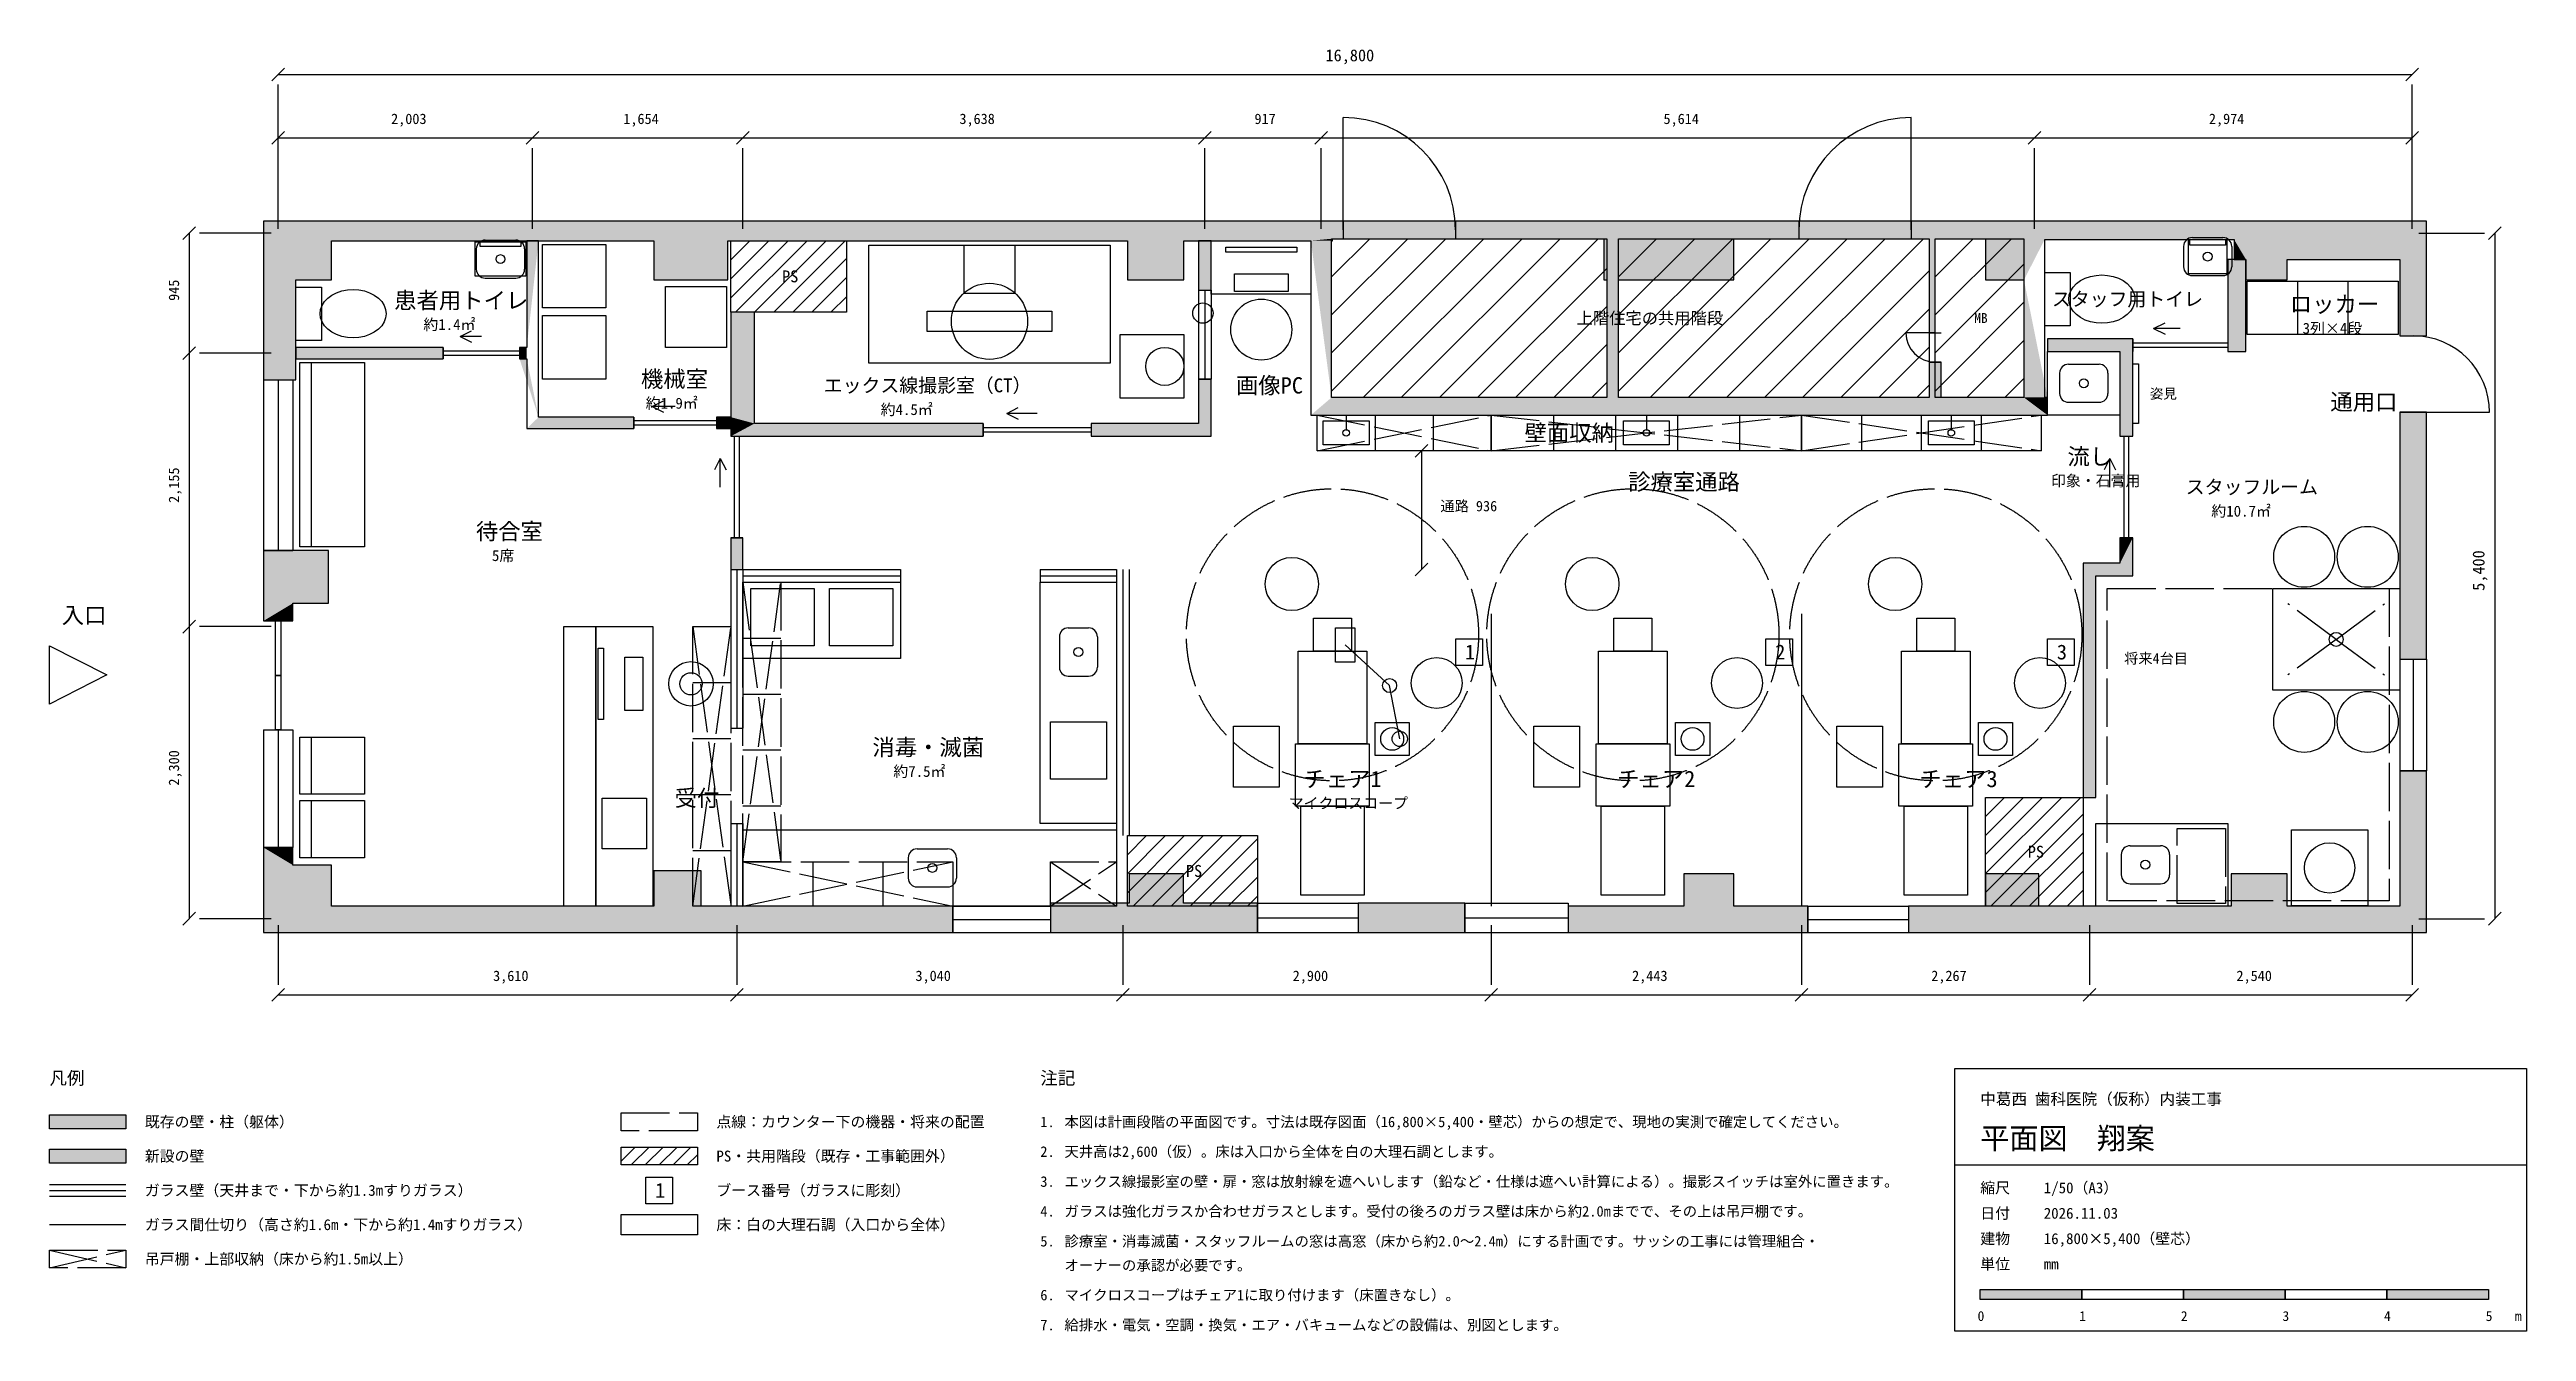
# Model space of a CAD drawing. Extents: x -1800 to 17700, y -3251 to 6846.
import ezdxf

# ---------------------------------------------------------------- set-up
doc = ezdxf.new("R2010")
doc.units = 0
doc.header["$LTSCALE"] = 300
doc.linetypes.add('DASHED', pattern=[1.524, 1.27, -0.254])
for name, color, linetype in [('DIMENSION', 1, 'CONTINUOUS'), ('DOOR', 3, 'CONTINUOUS'), ('EQUIPMENT', 6, 'CONTINUOUS'), ('FURNITURE', 5, 'CONTINUOUS'), ('FUTURE', 8, 'DASHED'), ('GLASS', 4, 'CONTINUOUS'), ('NOTE', 7, 'CONTINUOUS'), ('PS_COMMON', 8, 'CONTINUOUS'), ('ROOM_NAME', 7, 'CONTINUOUS'), ('UPPER_CABINET', 5, 'DASHED'), ('WALL_EXISTING', 7, 'CONTINUOUS'), ('WALL_EXISTING_FILL', 8, 'CONTINUOUS'), ('WALL_NEW', 7, 'CONTINUOUS'), ('WALL_NEW_FILL', 254, 'CONTINUOUS'), ('WINDOW', 4, 'CONTINUOUS')]:
    doc.layers.add(name, color=color, linetype=linetype)
doc.styles.get("Standard").update_dxf_attribs({"font": 'msgothic.ttc'})

msp = doc.modelspace()

# ---------------------------------------------------------------- linework, layer by layer
at = {"layer": 'DIMENSION'}
for p, q in [((-50, 6600), (50, 6700)), ((0, 6650), (16800, 6650)), ((16750, 6600), (16850, 6700)), ((0, 5434), (0, 6570)), ((16800, 5434), (16800, 6570)), ((-50, 6100), (50, 6200)), ((0, 6150), (2003, 6150)), ((0, 5434), (0, 6070)), ((1953, 6100), (2053, 6200)), ((2003, 6150), (3657, 6150)), ((2003, 5434), (2003, 6070)), ((3607, 6100), (3707, 6200)), ((3657, 6150), (7295, 6150)), ((3657, 5434), (3657, 6070)), ((7245, 6100), (7345, 6200)), ((7295, 6150), (8212, 6150)), ((7295, 5434), (7295, 6070)), ((8162, 6100), (8262, 6200)), ((8212, 6150), (13826, 6150)), ((8212, 5434), (8212, 6070)), ((13776, 6100), (13876, 6200)), ((13826, 6150), (16800, 6150)), ((13826, 5434), (13826, 6070)), ((16750, 6100), (16850, 6200)), ((16800, 5434), (16800, 6070)), ((-750, 5350), (-650, 5450)), ((-700, 5400), (-700, 4455)), ((-56, 5400), (-620, 5400)), ((16852, 5400), (17370, 5400)), ((17400, 5350), (17500, 5450)), ((17450, 5400), (17450, 0)), ((-750, 4405), (-650, 4505)), ((-700, 4455), (-700, 2300)), ((-56, 4455), (-620, 4455)), ((8950, 3636), (9050, 3736)), ((9000, 3686), (9000, 2750)), ((8950, 2700), (9050, 2800)), ((-750, 2250), (-650, 2350)), ((-700, 2300), (-700, 0)), ((-56, 2300), (-620, 2300)), ((-750, -50), (-650, 50)), ((-56, 0), (-620, 0)), ((16852, 0), (17370, 0)), ((17400, -50), (17500, 50)), ((0, -50), (0, -520)), ((3610, -50), (3610, -520)), ((6650, -50), (6650, -520)), ((9550, -50), (9550, -520)), ((11993, -50), (11993, -520)), ((14260, -50), (14260, -520)), ((16800, -50), (16800, -520)), ((-50, -650), (50, -550)), ((3560, -650), (3660, -550)), ((6600, -650), (6700, -550)), ((9500, -650), (9600, -550)), ((11943, -650), (12043, -550)), ((14210, -650), (14310, -550)), ((16750, -650), (16850, -550)), ((0, -600), (3610, -600)), ((3610, -600), (6650, -600)), ((6650, -600), (9550, -600)), ((9550, -600), (11993, -600)), ((11993, -600), (14260, -600)), ((14260, -600), (16800, -600))]:
    msp.add_line(p, q, dxfattribs=at)
at = {"layer": 'DOOR'}
for p, q in [((8383, 5425), (8383, 6311)), ((12857, 5425), (12857, 6310)), ((8383, 5494), (8383, 5356)), ((9269, 5494), (9269, 5356)), ((11972, 5494), (11972, 5356)), ((12857, 5494), (12857, 5356)), ((14765, 4648), (14855, 4693)), ((1300, 4500), (1300, 4410)), ((1432, 4585), (1522, 4630)), ((1600, 4585), (1432, 4585)), ((1432, 4585), (1522, 4540)), ((1900, 4500), (1900, 4410)), ((13045, 4614), (12814, 4614)), ((12998, 4614), (13092, 4614)), ((14600, 4568), (14600, 4468)), ((14600, 4536), (15350, 4536)), ((14600, 4500), (14600, 4536)), ((15350, 4500), (14600, 4500)), ((14975, 4648), (14765, 4648)), ((14765, 4648), (14855, 4603)), ((15350, 4568), (15350, 4468)), ((15350, 4536), (15350, 4500)), ((16702, 4591), (16912, 4591)), ((1300, 4473), (1900, 4473)), ((1300, 4437), (1300, 4473)), ((1900, 4437), (1300, 4437)), ((1900, 4473), (1900, 4437)), ((12998, 4383), (13092, 4383)), ((2800, 3950), (2800, 3860)), ((2800, 3923), (3450, 3923)), ((2800, 3887), (2800, 3923)), ((2943, 4035), (3033, 4080)), ((3125, 4035), (2943, 4035)), ((2943, 4035), (3033, 3990)), ((3450, 3950), (3450, 3860)), ((3450, 3923), (3450, 3887)), ((5550, 3900), (5550, 3800)), ((5737, 3980), (5827, 4025)), ((5975, 3980), (5737, 3980)), ((5737, 3980), (5827, 3935)), ((6400, 3900), (6400, 3800)), ((16702, 3989), (16912, 3989)), ((16807, 3989), (17409, 3989)), ((3450, 3887), (2800, 3887)), ((3564, 3800), (3657, 3800)), ((3592, 3800), (3628, 3800)), ((3592, 3000), (3592, 3800)), ((3628, 3800), (3628, 3000)), ((5550, 3868), (6400, 3868)), ((5550, 3832), (5550, 3868)), ((6400, 3832), (5550, 3832)), ((6400, 3868), (6400, 3832)), ((14500, 3800), (14600, 3800)), ((14532, 3800), (14568, 3800)), ((14532, 3000), (14532, 3800)), ((14568, 3800), (14568, 3000)), ((3480, 3624), (3436, 3534)), ((3480, 3400), (3480, 3624)), ((3480, 3624), (3526, 3534)), ((14420, 3624), (14375, 3534)), ((14420, 3400), (14420, 3624)), ((14420, 3624), (14465, 3534)), ((3564, 3000), (3657, 3000)), ((3628, 3000), (3592, 3000)), ((14500, 3000), (14600, 3000)), ((14568, 3000), (14532, 3000)), ((4900, 2750), (4900, 2650)), ((6000, 2750), (6000, 2650)), ((-116, 2345), (116, 2345)), ((-20, 2345), (20, 2345)), ((-20, 1916), (-20, 2345)), ((20, 2345), (20, 1916)), ((20, 1916), (-20, 1916)), ((-20, 1916), (20, 1916)), ((-20, 1488), (-20, 1916)), ((20, 1916), (20, 1488)), ((-116, 1488), (116, 1488)), ((20, 1488), (-20, 1488)), ((3564, 1500), (3657, 1500)), ((3564, 750), (3657, 750))]:
    msp.add_line(p, q, dxfattribs=at)
for centre, radius, start, end in [((8383, 5425), 886, 0, 90), ((12857, 5425), 885, 90, 180), ((13045, 4614), 231, 180, 270), ((16807, 3989), 602, 0, 90)]:
    msp.add_arc(centre, radius, start, end, dxfattribs=at)
at = {"layer": 'EQUIPMENT'}
for p, q in [((2080, 5310), (2580, 5310)), ((2080, 4810), (2080, 5310)), ((2580, 5310), (2580, 4810)), ((3050, 4980), (3530, 4980)), ((3050, 4500), (3050, 4980)), ((3530, 4980), (3530, 4500)), ((2580, 4810), (2080, 4810)), ((2080, 4750), (2580, 4750)), ((2080, 4250), (2080, 4750)), ((2580, 4750), (2580, 4250)), ((3530, 4500), (3050, 4500)), ((6630, 4100), (6630, 4600)), ((6630, 4600), (7130, 4600)), ((7130, 4600), (7130, 4100)), ((2580, 4250), (2080, 4250)), ((7130, 4100), (6630, 4100)), ((3720, 2600), (4220, 2600)), ((3720, 2150), (3720, 2600)), ((4220, 2600), (4220, 2150)), ((4340, 2600), (4840, 2600)), ((4340, 2150), (4340, 2600)), ((4840, 2600), (4840, 2150)), ((8150, 2106), (8150, 2366)), ((8150, 2366), (8450, 2366)), ((8450, 2366), (8450, 2106)), ((10515, 2106), (10515, 2366)), ((10515, 2366), (10815, 2366)), ((10815, 2366), (10815, 2106)), ((12900, 2106), (12900, 2366)), ((12900, 2366), (13200, 2366)), ((13200, 2366), (13200, 2106)), ((4220, 2150), (3720, 2150)), ((4840, 2150), (4340, 2150)), ((8325, 2021), (8325, 2291)), ((8325, 2291), (8475, 2291)), ((8750, 1836), (8400, 2156)), ((8475, 2291), (8475, 2021)), ((8030, 1376), (8030, 2106)), ((8030, 2106), (8570, 2106)), ((8450, 2106), (8150, 2106)), ((8475, 2021), (8325, 2021)), ((8570, 2106), (8570, 1376)), ((10395, 1376), (10395, 2106)), ((10395, 2106), (10935, 2106)), ((10815, 2106), (10515, 2106)), ((10935, 2106), (10935, 1376)), ((12780, 1376), (12780, 2106)), ((12780, 2106), (13320, 2106)), ((13200, 2106), (12900, 2106)), ((13320, 2106), (13320, 1376)), ((8830, 1416), (8750, 1836)), ((6080, 1550), (6520, 1550)), ((6080, 1100), (6080, 1550)), ((6520, 1550), (6520, 1100)), ((7520, 1036), (7520, 1516)), ((7520, 1516), (7880, 1516)), ((7880, 1516), (7880, 1036)), ((8010, 886), (8010, 1376)), ((8010, 1376), (8590, 1376)), ((8570, 1376), (8030, 1376)), ((8590, 1376), (8590, 886)), ((8635, 1286), (8635, 1546)), ((8635, 1546), (8905, 1546)), ((8905, 1546), (8905, 1286)), ((9885, 1036), (9885, 1516)), ((9885, 1516), (10245, 1516)), ((10245, 1516), (10245, 1036)), ((10375, 886), (10375, 1376)), ((10375, 1376), (10955, 1376)), ((10935, 1376), (10395, 1376)), ((10955, 1376), (10955, 886)), ((11000, 1286), (11000, 1546)), ((11000, 1546), (11270, 1546)), ((11270, 1546), (11270, 1286)), ((12270, 1036), (12270, 1516)), ((12270, 1516), (12630, 1516)), ((12630, 1516), (12630, 1036)), ((12760, 886), (12760, 1376)), ((12760, 1376), (13340, 1376)), ((13320, 1376), (12780, 1376)), ((13340, 1376), (13340, 886)), ((13385, 1286), (13385, 1546)), ((13385, 1546), (13655, 1546)), ((13655, 1546), (13655, 1286)), ((8905, 1286), (8635, 1286)), ((11270, 1286), (11000, 1286)), ((13655, 1286), (13385, 1286)), ((6520, 1100), (6080, 1100)), ((7880, 1036), (7520, 1036)), ((10245, 1036), (9885, 1036)), ((12630, 1036), (12270, 1036)), ((2550, 950), (2900, 950)), ((2550, 550), (2550, 950)), ((2900, 950), (2900, 550)), ((8590, 886), (8010, 886)), ((8050, 186), (8050, 886)), ((8050, 886), (8550, 886)), ((8550, 886), (8550, 186)), ((10955, 886), (10375, 886)), ((10415, 186), (10415, 886)), ((10415, 886), (10915, 886)), ((10915, 886), (10915, 186)), ((13340, 886), (12760, 886)), ((12800, 186), (12800, 886)), ((12800, 886), (13300, 886)), ((13300, 886), (13300, 186)), ((2900, 550), (2550, 550)), ((8550, 186), (8050, 186)), ((10915, 186), (10415, 186)), ((13300, 186), (12800, 186))]:
    msp.add_line(p, q, dxfattribs=at)
for centre, radius in [((7280, 4770), 80), ((6980, 4350), 150), ((7980, 2636), 210), ((10345, 2636), 210), ((12730, 2636), 210), ((9120, 1856), 200), ((11485, 1856), 200), ((13870, 1856), 200), ((8750, 1836), 55), ((8770, 1416), 90), ((8830, 1416), 60), ((11135, 1416), 90), ((13520, 1416), 90)]:
    msp.add_circle(centre, radius, dxfattribs=at)
at = {"layer": 'EQUIPMENT', "linetype": 'DASHED'}
for centre in [(8300, 2236), (10665, 2236), (13050, 2236)]:
    msp.add_circle(centre, 1150, dxfattribs=at)
at = {"layer": 'FURNITURE'}
for p, q in [((1550, 5330), (1950, 5330)), ((1550, 5060), (1550, 5330)), ((1560, 5275), (1560, 5115)), ((1590, 5340), (1910, 5340)), ((1590, 5295), (1590, 5340)), ((1910, 5295), (1590, 5295)), ((1630, 5345), (1870, 5345)), ((1910, 5340), (1910, 5295)), ((1940, 5275), (1940, 5115)), ((1950, 5330), (1950, 5060)), ((4650, 4375), (4650, 5305)), ((4650, 5305), (6550, 5305)), ((5400, 4925), (5400, 5305)), ((5400, 5305), (5800, 5305)), ((5800, 5305), (5800, 4925)), ((6550, 5305), (6550, 4375)), ((7345, 5340), (8130, 5340)), ((7345, 4920), (7345, 5340)), ((7460, 5250), (7460, 5290)), ((7460, 5290), (8020, 5290)), ((8020, 5290), (8020, 5250)), ((8130, 5340), (8130, 4920)), ((15000, 5295), (15000, 5135)), ((15040, 5350), (15340, 5350)), ((15040, 5080), (15040, 5350)), ((15050, 5350), (15330, 5350)), ((15050, 5305), (15050, 5350)), ((15330, 5305), (15050, 5305)), ((15070, 5365), (15310, 5365)), ((15330, 5350), (15330, 5305)), ((15340, 5350), (15340, 5080)), ((15380, 5295), (15380, 5135)), ((8020, 5250), (7460, 5250)), ((7530, 4940), (7530, 5080)), ((7530, 5080), (7950, 5080)), ((7950, 5080), (7950, 4940)), ((13907, 5090), (14107, 5090)), ((13907, 4670), (13907, 5090)), ((14107, 5090), (14107, 4670)), ((14312, 5067), (14357, 5070)), ((14357, 5070), (14402, 5067)), ((15340, 5080), (15040, 5080)), ((140, 4975), (340, 4975)), ((140, 4555), (140, 4975)), ((340, 4975), (340, 4555)), ((365, 4860), (391, 4887)), ((391, 4887), (423, 4911)), ((423, 4911), (460, 4930)), ((460, 4930), (501, 4944)), ((501, 4944), (545, 4952)), ((545, 4952), (590, 4955)), ((590, 4955), (635, 4952)), ((635, 4952), (679, 4944)), ((679, 4944), (720, 4930)), ((720, 4930), (757, 4911)), ((757, 4911), (789, 4887)), ((789, 4887), (815, 4860)), ((1950, 5060), (1550, 5060)), ((1630, 5045), (1870, 5045)), ((5800, 4925), (5400, 4925)), ((8130, 4920), (7345, 4920)), ((7950, 4940), (7530, 4940)), ((14097, 4880), (14101, 4913)), ((14101, 4847), (14097, 4880)), ((14101, 4913), (14113, 4945)), ((14113, 4945), (14132, 4975)), ((14132, 4975), (14158, 5002)), ((14158, 5002), (14190, 5026)), ((14190, 5026), (14227, 5045)), ((14227, 5045), (14268, 5059)), ((14268, 5059), (14312, 5067)), ((14402, 5067), (14446, 5059)), ((14446, 5059), (14487, 5045)), ((14487, 5045), (14524, 5026)), ((14524, 5026), (14556, 5002)), ((14556, 5002), (14582, 4975)), ((14582, 4975), (14601, 4945)), ((14601, 4945), (14613, 4913)), ((14613, 4913), (14617, 4880)), ((14617, 4880), (14613, 4847)), ((15070, 5065), (15310, 5065)), ((15500, 5020), (16690, 5020)), ((15500, 4600), (15500, 5020)), ((15897, 5020), (15897, 4600)), ((16293, 5020), (16293, 4600)), ((16690, 5020), (16690, 4600)), ((330, 4765), (334, 4798)), ((334, 4732), (330, 4765)), ((334, 4798), (346, 4830)), ((346, 4700), (334, 4732)), ((346, 4830), (365, 4860)), ((365, 4670), (346, 4700)), ((815, 4860), (834, 4830)), ((834, 4700), (815, 4670)), ((834, 4830), (846, 4798)), ((846, 4732), (834, 4700)), ((846, 4798), (850, 4765)), ((850, 4765), (846, 4732)), ((5110, 4625), (5110, 4785)), ((5110, 4785), (6090, 4785)), ((6090, 4785), (6090, 4625)), ((14113, 4815), (14101, 4847)), ((14132, 4785), (14113, 4815)), ((14158, 4758), (14132, 4785)), ((14190, 4734), (14158, 4758)), ((14227, 4715), (14190, 4734)), ((14268, 4701), (14227, 4715)), ((14312, 4693), (14268, 4701)), ((14357, 4690), (14312, 4693)), ((14402, 4693), (14357, 4690)), ((14446, 4701), (14402, 4693)), ((14487, 4715), (14446, 4701)), ((14524, 4734), (14487, 4715)), ((14556, 4758), (14524, 4734)), ((14582, 4785), (14556, 4758)), ((14601, 4815), (14582, 4785)), ((14613, 4847), (14601, 4815)), ((340, 4555), (140, 4555)), ((391, 4643), (365, 4670)), ((423, 4619), (391, 4643)), ((460, 4600), (423, 4619)), ((501, 4586), (460, 4600)), ((545, 4578), (501, 4586)), ((590, 4575), (545, 4578)), ((635, 4578), (590, 4575)), ((679, 4586), (635, 4578)), ((720, 4600), (679, 4586)), ((757, 4619), (720, 4600)), ((789, 4643), (757, 4619)), ((815, 4670), (789, 4643)), ((6090, 4625), (5110, 4625)), ((14107, 4670), (13907, 4670)), ((16690, 4600), (15500, 4600)), ((170, 4380), (680, 4380)), ((170, 2930), (170, 4380)), ((170, 4380), (260, 4380)), ((170, 2930), (170, 4380)), ((260, 4380), (260, 2930)), ((680, 4380), (680, 2930)), ((6550, 4375), (4650, 4375)), ((13930, 4468), (14500, 4468)), ((13930, 3966), (13930, 4468)), ((14025, 4297), (14025, 4137)), ((14095, 4367), (14335, 4367)), ((14405, 4297), (14405, 4137)), ((14500, 4468), (14500, 3966)), ((14600, 4370), (14645, 4370)), ((14600, 3900), (14600, 4370)), ((14645, 4370), (14645, 3900)), ((8180, 3966), (9550, 3966)), ((8180, 3686), (8180, 3966)), ((8228, 3921), (8588, 3921)), ((8228, 3731), (8228, 3921)), ((8408, 3966), (8408, 3846)), ((8588, 3921), (8588, 3731)), ((8637, 3966), (8637, 3686)), ((9093, 3966), (9093, 3686)), ((9550, 3966), (9550, 3686)), ((9550, 3966), (11993, 3966)), ((9550, 3686), (9550, 3966)), ((10039, 3966), (10039, 3686)), ((10527, 3966), (10527, 3686)), ((10592, 3921), (10952, 3921)), ((10592, 3731), (10592, 3921)), ((10772, 3966), (10772, 3846)), ((10952, 3921), (10952, 3731)), ((11016, 3966), (11016, 3686)), ((11504, 3966), (11504, 3686)), ((11993, 3966), (11993, 3686)), ((11993, 3966), (13880, 3966)), ((11993, 3686), (11993, 3966)), ((12465, 3966), (12465, 3686)), ((12936, 3966), (12936, 3686)), ((12992, 3921), (13352, 3921)), ((12992, 3731), (12992, 3921)), ((13172, 3966), (13172, 3846)), ((13352, 3921), (13352, 3731)), ((13408, 3966), (13408, 3686)), ((13880, 3966), (13880, 3686)), ((14500, 3966), (13930, 3966)), ((14095, 4067), (14335, 4067)), ((14645, 3900), (14600, 3900)), ((8588, 3731), (8228, 3731)), ((10952, 3731), (10592, 3731)), ((13352, 3731), (12992, 3731)), ((9550, 3686), (8180, 3686)), ((11993, 3686), (9550, 3686)), ((13880, 3686), (11993, 3686)), ((680, 2930), (170, 2930)), ((260, 2930), (170, 2930)), ((3657, 2650), (4900, 2650)), ((3657, 2050), (3657, 2650)), ((4900, 2650), (4900, 2050)), ((6000, 2650), (6600, 2650)), ((6000, 750), (6000, 2650)), ((6600, 2650), (6600, 750)), ((15702, 2600), (16702, 2600)), ((15702, 1800), (15702, 2600)), ((16702, 2600), (16702, 1800)), ((2250, 2300), (2500, 2300)), ((2250, 98), (2250, 2300)), ((2500, 2300), (2500, 98)), ((2500, 2300), (2950, 2300)), ((2500, 98), (2500, 2300)), ((2950, 2300), (2950, 98)), ((6150, 2220), (6150, 1980)), ((6220, 2290), (6380, 2290)), ((6450, 2220), (6450, 1980)), ((2520, 2130), (2560, 2130)), ((2520, 1570), (2520, 2130)), ((2560, 2130), (2560, 1570)), ((2730, 2060), (2870, 2060)), ((2730, 1640), (2730, 2060)), ((2870, 2060), (2870, 1640)), ((4900, 2050), (3657, 2050)), ((6220, 1910), (6380, 1910)), ((16702, 1800), (15702, 1800)), ((2560, 1570), (2520, 1570)), ((2870, 1640), (2730, 1640)), ((170, 1430), (680, 1430)), ((170, 980), (170, 1430)), ((170, 1430), (260, 1430)), ((170, 980), (170, 1430)), ((260, 1430), (260, 980)), ((680, 1430), (680, 980)), ((680, 980), (170, 980)), ((260, 980), (170, 980)), ((170, 930), (680, 930)), ((170, 480), (170, 930)), ((170, 930), (260, 930)), ((170, 480), (170, 930)), ((260, 930), (260, 480)), ((680, 930), (680, 480)), ((3657, 700), (6600, 700)), ((3657, 98), (3657, 700)), ((6600, 750), (6000, 750)), ((6600, 700), (6600, 98)), ((14310, 750), (15350, 750)), ((14310, 98), (14310, 750)), ((15350, 750), (15350, 98)), ((15850, 700), (16450, 700)), ((15850, 100), (15850, 700)), ((16450, 700), (16450, 100)), ((680, 480), (170, 480)), ((260, 480), (170, 480)), ((4960, 480), (4960, 320)), ((5030, 550), (5270, 550)), ((5340, 480), (5340, 320)), ((14510, 505), (14510, 345)), ((14580, 575), (14820, 575)), ((14890, 505), (14890, 345)), ((5030, 250), (5270, 250)), ((14580, 275), (14820, 275)), ((2500, 98), (2250, 98)), ((2950, 98), (2500, 98)), ((6600, 98), (3657, 98)), ((15350, 98), (14310, 98)), ((16450, 100), (15850, 100))]:
    msp.add_line(p, q, dxfattribs=at)
at = {"layer": 'FURNITURE', "linetype": 'DASHED'}
for q in [(15822, 2480), (16582, 2480), (15822, 1920), (16582, 1920)]:
    msp.add_line((16202, 2200), q, dxfattribs=at)
at = {"layer": 'FURNITURE'}
for centre, radius in [((1750, 5195), 35), ((15190, 5215), 35), ((5600, 4705), 300), ((7740, 4640), 240), ((14215, 4217), 35), ((8408, 3826), 26), ((10772, 3826), 26), ((13172, 3826), 26), ((15950, 2850), 240), ((16450, 2850), 240), ((16202, 2200), 55), ((3250, 1850), 175), ((6300, 2100), 35), ((3250, 1850), 87.5), ((15950, 1550), 240), ((16450, 1550), 240), ((16150, 400), 198), ((5150, 400), 35), ((14700, 425), 35)]:
    msp.add_circle(centre, radius, dxfattribs=at)
for centre, start, end in [((1630, 5275), 90, 180), ((1870, 5275), 0, 90), ((15070, 5295), 90, 180), ((15310, 5295), 0, 90), ((1630, 5115), 180, 270), ((1870, 5115), 270, 360), ((15070, 5135), 180, 270), ((15310, 5135), 270, 360), ((14095, 4297), 90, 180), ((14335, 4297), 0, 90), ((14095, 4137), 180, 270), ((14335, 4137), 270, 360), ((6220, 2220), 90, 180), ((6380, 2220), 0, 90), ((6220, 1980), 180, 270), ((6380, 1980), 270, 360), ((5030, 480), 90, 180), ((5270, 480), 0, 90), ((14580, 505), 90, 180), ((14820, 505), 0, 90), ((5030, 320), 180, 270), ((5270, 320), 270, 360), ((14580, 345), 180, 270), ((14820, 345), 270, 360)]:
    msp.add_arc(centre, 70, start, end, dxfattribs=at)
at = {"layer": 'FUTURE'}
for p, q in [((14400, 2600), (16620, 2600)), ((14400, 140), (14400, 2600)), ((16620, 2600), (16620, 140)), ((14950, 710), (15330, 710)), ((14950, 120), (14950, 710)), ((15330, 710), (15330, 120)), ((16620, 140), (14400, 140)), ((15330, 120), (14950, 120)), ((2700, -1530), (3300, -1530)), ((2700, -1670), (2700, -1530)), ((3300, -1530), (3300, -1670)), ((3300, -1670), (2700, -1670))]:
    msp.add_line(p, q, dxfattribs=at)
at = {"layer": 'GLASS'}
for p, q in [((3564, 2750), (3564, 1500)), ((3610, 2750), (3610, 1500)), ((3657, 2750), (4900, 2750)), ((3657, 2750), (3657, 1500)), ((6000, 2750), (6600, 2750)), ((6600, 2750), (6600, 654)), ((6650, 2750), (6650, 654)), ((6700, 2750), (6700, 654)), ((3657, 2700), (4900, 2700)), ((3657, 2650), (4900, 2650)), ((6000, 2700), (6600, 2700)), ((6000, 2650), (6600, 2650)), ((9550, 2400), (9550, 98)), ((11993, 2400), (11993, 98)), ((3564, 750), (3564, 98)), ((3610, 750), (3610, 98)), ((3657, 750), (3657, 98)), ((-1800, -2095), (-1200, -2095)), ((-1800, -2140), (-1200, -2140)), ((-1800, -2185), (-1200, -2185)), ((-1800, -2410), (-1200, -2410))]:
    msp.add_line(p, q, dxfattribs=at)
at = {"layer": 'NOTE'}
for p, q in [((-1800, 2150), (-1350, 1920)), ((-1800, 1690), (-1800, 2150)), ((9270, 2205), (9480, 2205)), ((9270, 1995), (9270, 2205)), ((9480, 2205), (9480, 1995)), ((11713, 2205), (11923, 2205)), ((11713, 1995), (11713, 2205)), ((11923, 2205), (11923, 1995)), ((13930, 2205), (14140, 2205)), ((13930, 1995), (13930, 2205)), ((14140, 2205), (14140, 1995)), ((9480, 1995), (9270, 1995)), ((11923, 1995), (11713, 1995)), ((14140, 1995), (13930, 1995)), ((-1350, 1920), (-1800, 1690)), ((13200, -1180), (17700, -1180)), ((13200, -3250), (13200, -1180)), ((17700, -1180), (17700, -3250)), ((13200, -1940), (17700, -1940)), ((2895, -2035), (3105, -2035)), ((2895, -2245), (2895, -2035)), ((3105, -2035), (3105, -2245)), ((2700, -2330), (3300, -2330)), ((2700, -2490), (2700, -2330)), ((3105, -2245), (2895, -2245)), ((3300, -2330), (3300, -2490)), ((3300, -2490), (2700, -2490)), ((13400, -2920), (14200, -2920)), ((13400, -3000), (13400, -2920)), ((14200, -2920), (14200, -3000)), ((14200, -2920), (15000, -2920)), ((14200, -3000), (14200, -2920)), ((15000, -2920), (15000, -3000)), ((15000, -2920), (15800, -2920)), ((15000, -3000), (15000, -2920)), ((15800, -2920), (15800, -3000)), ((15800, -2920), (16600, -2920)), ((15800, -3000), (15800, -2920)), ((16600, -2920), (16600, -3000)), ((16600, -2920), (17400, -2920)), ((16600, -3000), (16600, -2920)), ((17400, -2920), (17400, -3000)), ((14200, -3000), (13400, -3000)), ((15000, -3000), (14200, -3000)), ((15800, -3000), (15000, -3000)), ((16600, -3000), (15800, -3000)), ((17400, -3000), (16600, -3000)), ((17700, -3250), (13200, -3250))]:
    msp.add_line(p, q, dxfattribs=at)
for points in [[(13400, -3000), (14200, -3000), (13400, -2920), (14200, -2920)], [(15000, -3000), (15800, -3000), (15000, -2920), (15800, -2920)], [(16600, -3000), (17400, -3000), (16600, -2920), (17400, -2920)]]:
    msp.add_solid(points, dxfattribs=at)
at = {"layer": 'PS_COMMON'}
for p, q in [((3564, 5340), (4473, 5340)), ((3564, 4777), (3564, 5340)), ((3564, 5190), (3714, 5340)), ((3564, 5040), (3864, 5340)), ((3564, 4890), (4014, 5340)), ((3601, 4777), (4164, 5340)), ((3751, 4777), (4314, 5340)), ((3901, 4777), (4464, 5340)), ((4473, 5340), (4473, 4777)), ((8293, 5356), (10459, 5356)), ((8293, 4105), (8293, 5356)), ((8293, 5056), (8593, 5356)), ((8293, 4756), (8893, 5356)), ((8293, 4456), (9193, 5356)), ((8293, 4156), (9493, 5356)), ((8542, 4105), (9793, 5356)), ((8842, 4105), (10093, 5356)), ((9142, 4105), (10393, 5356)), ((10459, 5356), (10459, 4105)), ((10552, 5356), (12998, 5356)), ((10552, 4105), (10552, 5356)), ((10552, 5056), (10852, 5356)), ((10552, 4756), (11152, 5356)), ((10552, 4456), (11452, 5356)), ((10552, 4156), (11752, 5356)), ((10801, 4105), (12052, 5356)), ((11101, 4105), (12352, 5356)), ((11401, 4105), (12652, 5356)), ((11701, 4105), (12952, 5356)), ((12998, 5356), (12998, 4105)), ((13045, 5356), (13744, 5356)), ((13045, 4105), (13045, 5356)), ((13045, 5056), (13345, 5356)), ((13045, 4756), (13645, 5356)), ((13744, 5356), (13744, 4105)), ((4051, 4777), (4473, 5199)), ((9442, 4105), (10459, 5122)), ((12001, 4105), (12998, 5102)), ((13045, 4456), (13744, 5155)), ((4201, 4777), (4473, 5049)), ((4351, 4777), (4473, 4899)), ((4473, 4777), (3564, 4777)), ((9742, 4105), (10459, 4822)), ((12301, 4105), (12998, 4802)), ((13045, 4156), (13744, 4855)), ((10042, 4105), (10459, 4522)), ((12601, 4105), (12998, 4502)), ((13294, 4105), (13744, 4555)), ((10459, 4105), (8293, 4105)), ((10342, 4105), (10459, 4222)), ((12998, 4105), (10552, 4105)), ((12901, 4105), (12998, 4202)), ((13744, 4105), (13045, 4105)), ((13594, 4105), (13744, 4255)), ((13441, 955), (14210, 955)), ((13441, 98), (13441, 955)), ((13441, 805), (13591, 955)), ((13441, 655), (13741, 955)), ((13441, 505), (13891, 955)), ((13441, 355), (14041, 955)), ((13441, 205), (14191, 955)), ((13484, 98), (14210, 824)), ((14210, 955), (14210, 98)), ((6686, 654), (7710, 654)), ((6686, 98), (6686, 654)), ((6686, 504), (6836, 654)), ((6686, 354), (6986, 654)), ((6686, 204), (7136, 654)), ((6730, 98), (7286, 654)), ((6880, 98), (7436, 654)), ((7030, 98), (7586, 654)), ((7180, 98), (7710, 628)), ((7710, 654), (7710, 98)), ((13634, 98), (14210, 674)), ((7330, 98), (7710, 478)), ((13784, 98), (14210, 524)), ((7480, 98), (7710, 328)), ((13934, 98), (14210, 374)), ((14084, 98), (14210, 224)), ((7710, 98), (6686, 98)), ((7630, 98), (7710, 178)), ((14210, 98), (13441, 98)), ((2700, -1800), (3300, -1800)), ((2700, -1940), (2700, -1800)), ((2700, -1910), (2810, -1800)), ((3300, -1940), (2700, -1940)), ((2780, -1940), (2920, -1800)), ((2890, -1940), (3030, -1800)), ((3000, -1940), (3140, -1800)), ((3110, -1940), (3250, -1800)), ((3220, -1940), (3300, -1860)), ((3300, -1800), (3300, -1940))]:
    msp.add_line(p, q, dxfattribs=at)
at = {"layer": 'UPPER_CABINET'}
for p, q in [((8180, 3966), (9550, 3686)), ((8180, 3686), (9550, 3966)), ((9550, 3966), (11993, 3686)), ((9550, 3686), (11993, 3966)), ((11993, 3966), (13880, 3686)), ((11993, 3686), (13880, 3966)), ((3657, 2650), (3957, 2650)), ((3657, 448), (3657, 2650)), ((3657, 2650), (3957, 448)), ((3657, 448), (3957, 2650)), ((3957, 2650), (3957, 448)), ((3264, 2300), (3564, 2300)), ((3264, 98), (3264, 2300)), ((3264, 2300), (3564, 98)), ((3264, 98), (3564, 2300)), ((3564, 2300), (3564, 98)), ((3657, 2210), (3957, 2210)), ((3264, 1860), (3564, 1860)), ((3657, 1769), (3957, 1769)), ((3264, 1419), (3564, 1419)), ((3657, 1329), (3957, 1329)), ((3264, 979), (3564, 979)), ((3657, 888), (3957, 888)), ((3264, 538), (3564, 538)), ((3957, 448), (3657, 448)), ((3657, 448), (5311, 448)), ((3657, 98), (3657, 448)), ((3657, 448), (5311, 98)), ((3657, 98), (5311, 448)), ((4208, 448), (4208, 98)), ((4760, 448), (4760, 98)), ((5311, 448), (5311, 98)), ((6080, 448), (6600, 448)), ((6080, 98), (6080, 448)), ((6080, 448), (6600, 98)), ((6080, 98), (6600, 448)), ((6600, 448), (6600, 98)), ((3564, 98), (3264, 98)), ((5311, 98), (3657, 98)), ((6600, 98), (6080, 98)), ((-1800, -2610), (-1200, -2610)), ((-1800, -2750), (-1800, -2610)), ((-1800, -2610), (-1200, -2750)), ((-1800, -2750), (-1200, -2610)), ((-1200, -2610), (-1200, -2750)), ((-1200, -2750), (-1800, -2750))]:
    msp.add_line(p, q, dxfattribs=at)
at = {"layer": 'WALL_EXISTING'}
for p, q in [((16912, 5494), (-116, 5494)), ((-116, 5494), (-116, 4244)), ((16912, 4591), (16912, 5494)), ((419, 5031), (419, 5340)), ((419, 5340), (2958, 5340)), ((2958, 5340), (2958, 5031)), ((3541, 5031), (3541, 5340)), ((3541, 5340), (6686, 5340)), ((6686, 5340), (6686, 5031)), ((7129, 5031), (7129, 5340)), ((7129, 5340), (8130, 5340)), ((8130, 5340), (8130, 3966)), ((8293, 5340), (8300, 5340)), ((8293, 4105), (8293, 5340)), ((8300, 5340), (8300, 5356)), ((8300, 5356), (10436, 5356)), ((10436, 5356), (10436, 5031)), ((11461, 5031), (11461, 5356)), ((11461, 5356), (12998, 5356)), ((12998, 5356), (12998, 4614)), ((13045, 4614), (13045, 5356)), ((13045, 5356), (13441, 5356)), ((13441, 5356), (13441, 5031)), ((13907, 4105), (13907, 5350)), ((13907, 5350), (15398, 5350)), ((15398, 5350), (15398, 5193)), ((15398, 5193), (15491, 5193)), ((15491, 5193), (15491, 5031)), ((15817, 5031), (15817, 5193)), ((15817, 5193), (16702, 5193)), ((16702, 5193), (16702, 4591)), ((140, 4244), (140, 5031)), ((140, 5031), (419, 5031)), ((2958, 5031), (3541, 5031)), ((6686, 5031), (7129, 5031)), ((10436, 5031), (10459, 5031)), ((10459, 5031), (10459, 4105)), ((10552, 5031), (11461, 5031)), ((10552, 4105), (10552, 5031)), ((13441, 5031), (13744, 5031)), ((13744, 5031), (13744, 4105)), ((15491, 5031), (15817, 5031)), ((12998, 4614), (13045, 4614)), ((16702, 4591), (16912, 4591)), ((13092, 4383), (12998, 4383)), ((12998, 4383), (12998, 4105)), ((13092, 4105), (13092, 4383)), ((-116, 4244), (140, 4244)), ((10459, 4105), (8293, 4105)), ((12998, 4105), (10552, 4105)), ((13744, 4105), (13092, 4105)), ((13930, 4105), (13907, 4105)), ((13930, 3966), (13930, 4105)), ((8130, 3966), (13930, 3966)), ((16702, 3989), (16702, 2044)), ((16912, 3989), (16702, 3989)), ((16912, 2044), (16912, 3989)), ((396, 2901), (-116, 2901)), ((-116, 2901), (-116, 2345)), ((396, 2484), (396, 2901)), ((-116, 2345), (116, 2345)), ((116, 2345), (116, 2484)), ((116, 2484), (396, 2484)), ((16702, 2044), (16912, 2044)), ((16912, 1164), (16702, 1164)), ((16702, 1164), (16702, 98)), ((16912, -110), (16912, 1164)), ((116, 561), (-116, 561)), ((-116, 561), (-116, -110)), ((116, 422), (116, 561)), ((419, 422), (116, 422)), ((419, 98), (419, 422)), ((3331, 376), (2958, 376)), ((2958, 376), (2958, 98)), ((3331, 98), (3331, 376)), ((7128, 353), (6700, 353)), ((6700, 353), (6700, 121)), ((7128, 121), (7128, 353)), ((11461, 353), (11065, 353)), ((11065, 353), (11065, 98)), ((11461, 98), (11461, 353)), ((13860, 353), (13441, 353)), ((13441, 353), (13441, 98)), ((13860, 98), (13860, 353)), ((15817, 353), (15374, 353)), ((15374, 353), (15374, 98)), ((15817, 98), (15817, 353)), ((2958, 98), (419, 98)), ((5311, 98), (3331, 98)), ((5311, -110), (5311, 98)), ((6700, 121), (6080, 121)), ((6080, 121), (6080, -110)), ((7710, 121), (7128, 121)), ((7710, -110), (7710, 121)), ((9341, 121), (8502, 121)), ((8502, 121), (8502, -110)), ((9341, -110), (9341, 121)), ((11065, 98), (10156, 98)), ((10156, 98), (10156, -110)), ((12043, 98), (11461, 98)), ((12043, -110), (12043, 98)), ((13441, 98), (12835, 98)), ((12835, 98), (12835, -110)), ((15374, 98), (13860, 98)), ((16702, 98), (15817, 98)), ((-116, -110), (5311, -110)), ((6080, -110), (7710, -110)), ((8502, -110), (9341, -110)), ((10156, -110), (12043, -110)), ((12835, -110), (16912, -110)), ((-1800, -1545), (-1200, -1545)), ((-1800, -1655), (-1800, -1545)), ((-1200, -1545), (-1200, -1655)), ((-1200, -1655), (-1800, -1655))]:
    msp.add_line(p, q, dxfattribs=at)
at = {"layer": 'WALL_EXISTING_FILL'}
for points in [[(-116, 4244), (-116, 5494), (140, 5031)], [(16912, 5494), (8300, 5356), (-116, 5494)], [(-116, 5494), (8300, 5356), (6686, 5340)], [(-116, 5494), (6686, 5340), (3541, 5340)], [(-116, 5494), (3541, 5340), (2958, 5340)], [(-116, 5494), (2958, 5340), (419, 5340)], [(-116, 5494), (419, 5340), (140, 5031)], [(16912, 5494), (10436, 5356), (8300, 5356)], [(16912, 5494), (11461, 5356), (10436, 5356)], [(16912, 5494), (12998, 5356), (11461, 5356)], [(16912, 5494), (13045, 5356), (12998, 5356)], [(16912, 5494), (13441, 5356), (13045, 5356)], [(16912, 5494), (13907, 5350), (13441, 5356)], [(16912, 5494), (15398, 5350), (13907, 5350)], [(16912, 5494), (15817, 5193), (15398, 5350)], [(16912, 5494), (16702, 5193), (15817, 5193)], [(16912, 4591), (16702, 5193), (16912, 5494)], [(140, 5031), (419, 5340), (419, 5031)], [(3541, 5031), (2958, 5031), (3541, 5340)], [(3541, 5340), (2958, 5031), (2958, 5340)], [(8300, 5356), (7129, 5340), (6686, 5340)], [(6686, 5031), (6686, 5340), (7129, 5340)], [(6686, 5031), (7129, 5340), (7129, 5031)], [(8300, 5356), (8130, 5340), (7129, 5340)], [(8300, 5356), (8293, 5340), (8130, 5340)], [(8293, 4105), (8130, 5340), (8293, 5340)], [(8300, 5356), (8300, 5340), (8293, 5340)], [(11461, 5356), (10552, 5031), (10436, 5356)], [(10436, 5356), (10552, 5031), (10459, 5031)], [(10436, 5356), (10459, 5031), (10436, 5031)], [(11461, 5356), (11461, 5031), (10552, 5031)], [(13045, 5356), (13045, 4614), (12998, 4614)], [(13045, 5356), (12998, 4614), (12998, 5356)], [(13907, 5350), (13744, 5031), (13441, 5356)], [(13441, 5356), (13744, 5031), (13441, 5031)], [(15817, 5193), (15491, 5193), (15398, 5350)], [(15398, 5350), (15491, 5193), (15398, 5193)], [(15491, 5031), (15491, 5193), (15817, 5193)], [(15491, 5031), (15817, 5193), (15817, 5031)], [(16912, 4591), (16702, 4591), (16702, 5193)], [(-116, 4244), (140, 5031), (140, 4244)], [(10459, 4105), (10459, 5031), (10552, 5031)], [(10459, 4105), (10552, 5031), (10552, 4105)], [(13744, 4105), (13744, 5031), (13907, 4105)], [(13907, 4105), (13744, 5031), (13930, 4105)], [(12998, 4105), (12998, 4383), (13092, 4383)], [(12998, 4105), (13092, 4383), (13092, 4105)], [(8130, 3966), (8293, 4105), (10459, 4105)], [(8130, 3966), (10459, 4105), (10552, 4105)], [(8130, 3966), (10552, 4105), (13930, 3966)], [(13930, 3966), (10552, 4105), (12998, 4105)], [(13930, 3966), (12998, 4105), (13092, 4105)], [(13930, 3966), (13092, 4105), (13744, 4105)], [(13930, 3966), (13744, 4105), (13907, 4105)], [(13930, 3966), (13907, 4105), (13930, 4105)], [(16702, 2044), (16702, 3989), (16912, 3989)], [(16702, 2044), (16912, 3989), (16912, 2044)], [(-116, 2345), (-116, 2901), (116, 2484)], [(396, 2901), (116, 2484), (-116, 2901)], [(396, 2484), (116, 2484), (396, 2901)], [(-116, 2345), (116, 2484), (116, 2345)], [(16912, -110), (16702, 98), (16912, 1164)], [(16912, 1164), (16702, 98), (16702, 1164)], [(-116, -110), (-116, 561), (116, 422)], [(116, 561), (116, 422), (-116, 561)], [(-116, -110), (116, 422), (419, 98)], [(116, 422), (419, 422), (419, 98)], [(3331, 376), (3331, 98), (2958, 98)], [(3331, 376), (2958, 98), (2958, 376)], [(7128, 353), (7128, 121), (6700, 121)], [(7128, 353), (6700, 121), (6700, 353)], [(11461, 353), (11461, 98), (11065, 98)], [(11461, 353), (11065, 98), (11065, 353)], [(13441, 353), (13860, 353), (13441, 98)], [(13441, 98), (13860, 353), (13860, 98)], [(15374, 98), (15374, 353), (15817, 353)], [(15374, 98), (15817, 353), (15817, 98)], [(-116, -110), (419, 98), (2958, 98)], [(-116, -110), (2958, 98), (5311, -110)], [(5311, -110), (2958, 98), (3331, 98)], [(5311, -110), (3331, 98), (5311, 98)], [(6080, -110), (6080, 121), (6700, 121)], [(6080, -110), (6700, 121), (7710, -110)], [(7710, -110), (6700, 121), (7128, 121)], [(7710, -110), (7128, 121), (7710, 121)], [(8502, -110), (8502, 121), (9341, 121)], [(8502, -110), (9341, 121), (9341, -110)], [(10156, -110), (10156, 98), (11065, 98)], [(10156, -110), (11065, 98), (12043, -110)], [(12043, -110), (11065, 98), (11461, 98)], [(12043, -110), (11461, 98), (12043, 98)], [(12835, -110), (12835, 98), (13441, 98)], [(12835, -110), (13441, 98), (13860, 98)], [(12835, -110), (13860, 98), (15374, 98)], [(12835, -110), (15374, 98), (16912, -110)], [(16912, -110), (15374, 98), (15817, 98)], [(16912, -110), (15817, 98), (16702, 98)], [(-1800, -1655), (-1200, -1655), (-1800, -1545), (-1200, -1545)]]:
    msp.add_solid(points, dxfattribs=at)
at = {"layer": 'WALL_NEW'}
for p, q in [((2050, 5340), (1957, 5340)), ((1957, 5340), (1957, 4500)), ((2050, 3950), (2050, 5340)), ((7245, 5340), (7245, 4950)), ((7345, 5340), (7245, 5340)), ((7345, 4950), (7345, 5340)), ((15491, 5193), (15350, 5193)), ((15350, 5193), (15350, 4468)), ((15491, 4468), (15491, 5193)), ((7245, 4950), (7345, 4950)), ((3750, 4777), (3564, 4777)), ((3564, 4777), (3564, 3950)), ((3750, 3900), (3750, 4777)), ((140, 4500), (140, 4410)), ((1300, 4500), (140, 4500)), ((1300, 4410), (1300, 4500)), ((1957, 4500), (1900, 4500)), ((1900, 4500), (1900, 4410)), ((14600, 4568), (13930, 4568)), ((13930, 4568), (13930, 4468)), ((14600, 3800), (14600, 4568)), ((140, 4410), (1300, 4410)), ((1900, 4410), (1957, 4410)), ((1957, 4410), (1957, 3860)), ((13930, 4468), (14500, 4468)), ((14500, 4468), (14500, 3800)), ((15350, 4468), (15491, 4468)), ((7345, 4250), (7245, 4250)), ((7245, 4250), (7245, 3900)), ((7345, 3800), (7345, 4250)), ((2800, 3950), (2050, 3950)), ((2800, 3860), (2800, 3950)), ((3564, 3950), (3450, 3950)), ((3450, 3950), (3450, 3860)), ((5550, 3900), (3750, 3900)), ((5550, 3800), (5550, 3900)), ((7245, 3900), (6400, 3900)), ((6400, 3900), (6400, 3800)), ((1957, 3860), (2800, 3860)), ((3450, 3860), (3564, 3860)), ((3564, 3860), (3564, 3800)), ((3564, 3800), (5550, 3800)), ((6400, 3800), (7345, 3800)), ((14500, 3800), (14600, 3800)), ((3564, 3000), (3564, 2750)), ((3657, 3000), (3564, 3000)), ((3657, 2750), (3657, 3000)), ((14600, 3000), (14500, 3000)), ((14500, 3000), (14500, 2800)), ((14600, 2700), (14600, 3000)), ((3564, 2750), (3657, 2750)), ((14210, 2800), (14210, 955)), ((14500, 2800), (14210, 2800)), ((14310, 955), (14310, 2700)), ((14310, 2700), (14600, 2700)), ((14210, 955), (14310, 955)), ((-1800, -1815), (-1200, -1815)), ((-1800, -1925), (-1800, -1815)), ((-1200, -1925), (-1800, -1925)), ((-1200, -1815), (-1200, -1925))]:
    msp.add_line(p, q, dxfattribs=at)
at = {"layer": 'WALL_NEW_FILL'}
for points in [[(2050, 5340), (1957, 4500), (1957, 5340)], [(7245, 4950), (7245, 5340), (7345, 5340)], [(7245, 4950), (7345, 5340), (7345, 4950)], [(15350, 4468), (15350, 5193), (15491, 5193)], [(15350, 4468), (15491, 5193), (15491, 4468)], [(3750, 4777), (3750, 3900), (3564, 3950)], [(3750, 4777), (3564, 3950), (3564, 4777)], [(140, 4410), (140, 4500), (1300, 4500)], [(140, 4410), (1300, 4500), (1300, 4410)], [(1900, 4500), (1957, 4500), (1900, 4410)], [(1900, 4410), (1957, 4500), (1957, 4410)], [(14600, 4568), (14500, 4468), (13930, 4568)], [(13930, 4568), (14500, 4468), (13930, 4468)], [(14600, 3800), (14500, 4468), (14600, 4568)], [(1900, 4410), (1957, 4410), (2050, 3950)], [(14500, 3800), (14500, 4468), (14600, 3800)], [(7345, 3800), (7245, 3900), (7345, 4250)], [(7345, 4250), (7245, 3900), (7245, 4250)], [(1957, 3860), (2050, 3950), (2800, 3860)], [(2800, 3860), (2050, 3950), (2800, 3950)], [(3450, 3860), (3450, 3950), (3564, 3950)], [(3450, 3860), (3564, 3950), (3564, 3860)], [(3564, 3950), (3750, 3900), (3564, 3860)], [(3564, 3800), (3564, 3860), (3750, 3900)], [(3564, 3800), (3750, 3900), (5550, 3800)], [(5550, 3800), (3750, 3900), (5550, 3900)], [(6400, 3800), (6400, 3900), (7245, 3900)], [(6400, 3800), (7245, 3900), (7345, 3800)], [(3564, 2750), (3564, 3000), (3657, 3000)], [(3564, 2750), (3657, 3000), (3657, 2750)], [(14600, 2700), (14500, 2800), (14600, 3000)], [(14600, 3000), (14500, 2800), (14500, 3000)], [(14210, 955), (14210, 2800), (14310, 2700)], [(14210, 2800), (14500, 2800), (14310, 2700)], [(14600, 2700), (14310, 2700), (14500, 2800)], [(14210, 955), (14310, 2700), (14310, 955)], [(-1800, -1925), (-1200, -1925), (-1800, -1815), (-1200, -1815)]]:
    msp.add_solid(points, dxfattribs=at)
at = {"layer": 'WINDOW'}
for p, q in [((7245, 4950), (7245, 4250)), ((7245, 4950), (7345, 4950)), ((7295, 4950), (7295, 4250)), ((7345, 4950), (7345, 4250)), ((-116, 4244), (-116, 2901)), ((-116, 4244), (116, 4244)), ((0, 4244), (0, 2901)), ((116, 4244), (116, 2901)), ((7245, 4250), (7345, 4250)), ((-116, 2901), (116, 2901)), ((16702, 2044), (16702, 1164)), ((16702, 2044), (16912, 2044)), ((16807, 2044), (16807, 1164)), ((16912, 2044), (16912, 1164)), ((-116, 1488), (-116, 561)), ((-116, 1488), (116, 1488)), ((0, 1488), (0, 561)), ((116, 1488), (116, 561)), ((16702, 1164), (16912, 1164)), ((-116, 561), (116, 561)), ((5311, 98), (6080, 98)), ((5311, 98), (5311, -110)), ((6080, 98), (6080, -110)), ((7710, 121), (8502, 121)), ((7710, 121), (7710, -110)), ((7710, 6), (8502, 6)), ((8502, 121), (8502, -110)), ((9341, 121), (10156, 121)), ((9341, 121), (9341, -110)), ((9341, 6), (10156, 6)), ((10156, 121), (10156, -110)), ((12043, 98), (12835, 98)), ((12043, 98), (12043, -110)), ((12835, 98), (12835, -110)), ((5311, -6), (6080, -6)), ((5311, -110), (6080, -110)), ((7710, -110), (8502, -110)), ((9341, -110), (10156, -110)), ((12043, -6), (12835, -6)), ((12043, -110), (12835, -110))]:
    msp.add_line(p, q, dxfattribs=at)

# ---------------------------------------------------------------- texts
at = {"layer": 'DIMENSION'}
for s, height, p in [('16,800', 94, (8245, 6753)), ('2,003', 82, (889, 6259)), ('1,654', 82, (2717, 6259)), ('3,638', 82, (5363, 6259)), ('917', 82, (7686, 6259)), ('5,614', 82, (10906, 6259)), ('2,974', 82, (15200, 6259)), ('通路 936', 82, (9150, 3209)), ('3,610', 82, (1692, -491)), ('3,040', 82, (5017, -491)), ('2,900', 82, (7987, -491)), ('2,443', 82, (10659, -491)), ('2,267', 82, (13014, -491)), ('2,540', 82, (15417, -491))]:
    msp.add_text(s, height=height, dxfattribs=at).set_placement(p)
for s, height, p in [('945', 82, (-780, 4866)), ('2,155', 82, (-780, 3275)), ('5,400', 94, (17370, 2582)), ('2,300', 82, (-780, 1048))]:
    msp.add_text(s, height=height, rotation=90, dxfattribs=at).set_placement(p)
at = {"layer": 'FUTURE'}
msp.add_text('将来4台目', height=82, dxfattribs=at).set_placement((14533, 2009))
at = {"layer": 'NOTE'}
for s, height, p in [('1', 117, (9343, 2042)), ('2', 117, (11786, 2042)), ('3', 117, (14003, 2042)), ('凡例', 101, (-1800, -1306)), ('注記', 101, (6000, -1306)), ('中葛西 歯科医院（仮称）内装工事', 90, (13400, -1465)), ('既存の壁・柱（躯体）', 86, (-1050, -1643)), ('点線：カウンター下の機器・将来の配置', 86, (3450, -1643)), ('本図は計画段階の平面図です。寸法は既存図面（16,800×5,400・壁芯）からの想定で、現地の実測で確定してください。', 83, (6190, -1642)), ('1.', 83, (6000, -1642)), ('平面図\u3000翔案', 168, (13400, -1814)), ('新設の壁', 86, (-1050, -1913)), ('PS・共用階段（既存・工事範囲外）', 86, (3450, -1913)), ('2.', 83, (6000, -1876)), ('天井高は2,600（仮）。床は入口から全体を白の大理石調とします。', 83, (6190, -1876)), ('ガラス壁（天井まで・下から約1.3mすりガラス）', 86, (-1050, -2183)), ('1', 117, (2968, -2198)), ('ブース番号（ガラスに彫刻）', 86, (3450, -2183)), ('3.', 83, (6000, -2112)), ('エックス線撮影室の壁・扉・窓は放射線を遮へいします（鉛など・仕様は遮へい計算による）。撮影スイッチは室外に置きます。', 83, (6190, -2112)), ('縮尺', 86, (13400, -2163)), ('1/50（A3）', 86, (13900, -2163)), ('4.', 83, (6000, -2346)), ('ガラスは強化ガラスか合わせガラスとします。受付の後ろのガラス壁は床から約2.0mまでで、その上は吊戸棚です。', 83, (6190, -2346)), ('日付', 86, (13400, -2363)), ('2026.11.03', 86, (13900, -2363)), ('ガラス間仕切り（高さ約1.6m・下から約1.4mすりガラス）', 86, (-1050, -2453)), ('床：白の大理石調（入口から全体）', 86, (3450, -2453)), ('5.', 83, (6000, -2582)), ('診療室・消毒滅菌・スタッフルームの窓は高窓（床から約2.0～2.4m）にする計画です。サッシの工事には管理組合・', 83, (6190, -2582)), ('建物', 86, (13400, -2563)), ('16,800×5,400（壁芯）', 86, (13900, -2563)), ('吊戸棚・上部収納（床から約1.5m以上）', 86, (-1050, -2723)), ('オーナーの承認が必要です。', 83, (6190, -2772)), ('単位', 86, (13400, -2763)), ('mm', 86, (13900, -2763)), ('6.', 83, (6000, -3006)), ('マイクロスコープはチェア1に取り付けます（床置きなし）。', 83, (6190, -3006)), ('0', 78, (13379, -3169)), ('1', 78, (14179, -3169)), ('2', 78, (14979, -3169)), ('3', 78, (15779, -3169)), ('4', 78, (16579, -3169)), ('5', 78, (17379, -3169)), ('m', 78, (17609, -3169)), ('7.', 83, (6000, -3242)), ('給排水・電気・空調・換気・エア・バキュームなどの設備は、別図とします。', 83, (6190, -3242))]:
    msp.add_text(s, height=height, dxfattribs=at).set_placement(p)
at = {"layer": 'PS_COMMON'}
for s, height, p in [('PS', 94, (3967, 5012)), ('上階住宅の共用階段', 94, (10222, 4683)), ('MB', 78, (13352, 4692)), ('PS', 94, (7146, 329)), ('PS', 94, (13774, 480))]:
    msp.add_text(s, height=height, dxfattribs=at).set_placement(p)
at = {"layer": 'ROOM_NAME'}
for s, height, p in [('患者用トイレ', 129, (913, 4806)), ('スタッフ用トイレ', 109, (13964, 4826)), ('ロッカー', 129, (15837, 4776)), ('約1.4㎡', 86, (1143, 4637)), ('3列×4段', 86, (15938, 4607)), ('機械室', 129, (2856, 4186)), ('約1.9㎡', 86, (2893, 4017)), ('エックス線撮影室（CT）', 109, (4295, 4146)), ('画像PC', 129, (7540, 4136)), ('姿見', 78, (14735, 4096)), ('通用口', 129, (16156, 4006)), ('約4.5㎡', 86, (4743, 3967)), ('壁面収納', 129, (9812, 3762)), ('流し', 129, (14086, 3576)), ('診療室通路', 129, (10628, 3376)), ('印象・石膏用', 86, (13957, 3407)), ('スタッフルーム', 109, (15018, 3346)), ('待合室', 129, (1556, 2986)), ('約10.7㎡', 86, (15219, 3167)), ('5席', 86, (1683, 2817)), ('入口', 129, (-1704, 2326)), ('消毒・滅菌', 129, (4678, 1286)), ('約7.5㎡', 86, (4843, 1117)), ('チェア1', 129, (8071, 1036)), ('チェア2', 129, (10541, 1036)), ('チェア3', 129, (12921, 1036)), ('受付', 129, (3121, 886)), ('マイクロスコープ', 86, (7956, 867))]:
    msp.add_text(s, height=height, dxfattribs=at).set_placement(p)

doc.saveas('drawing.dxf')
